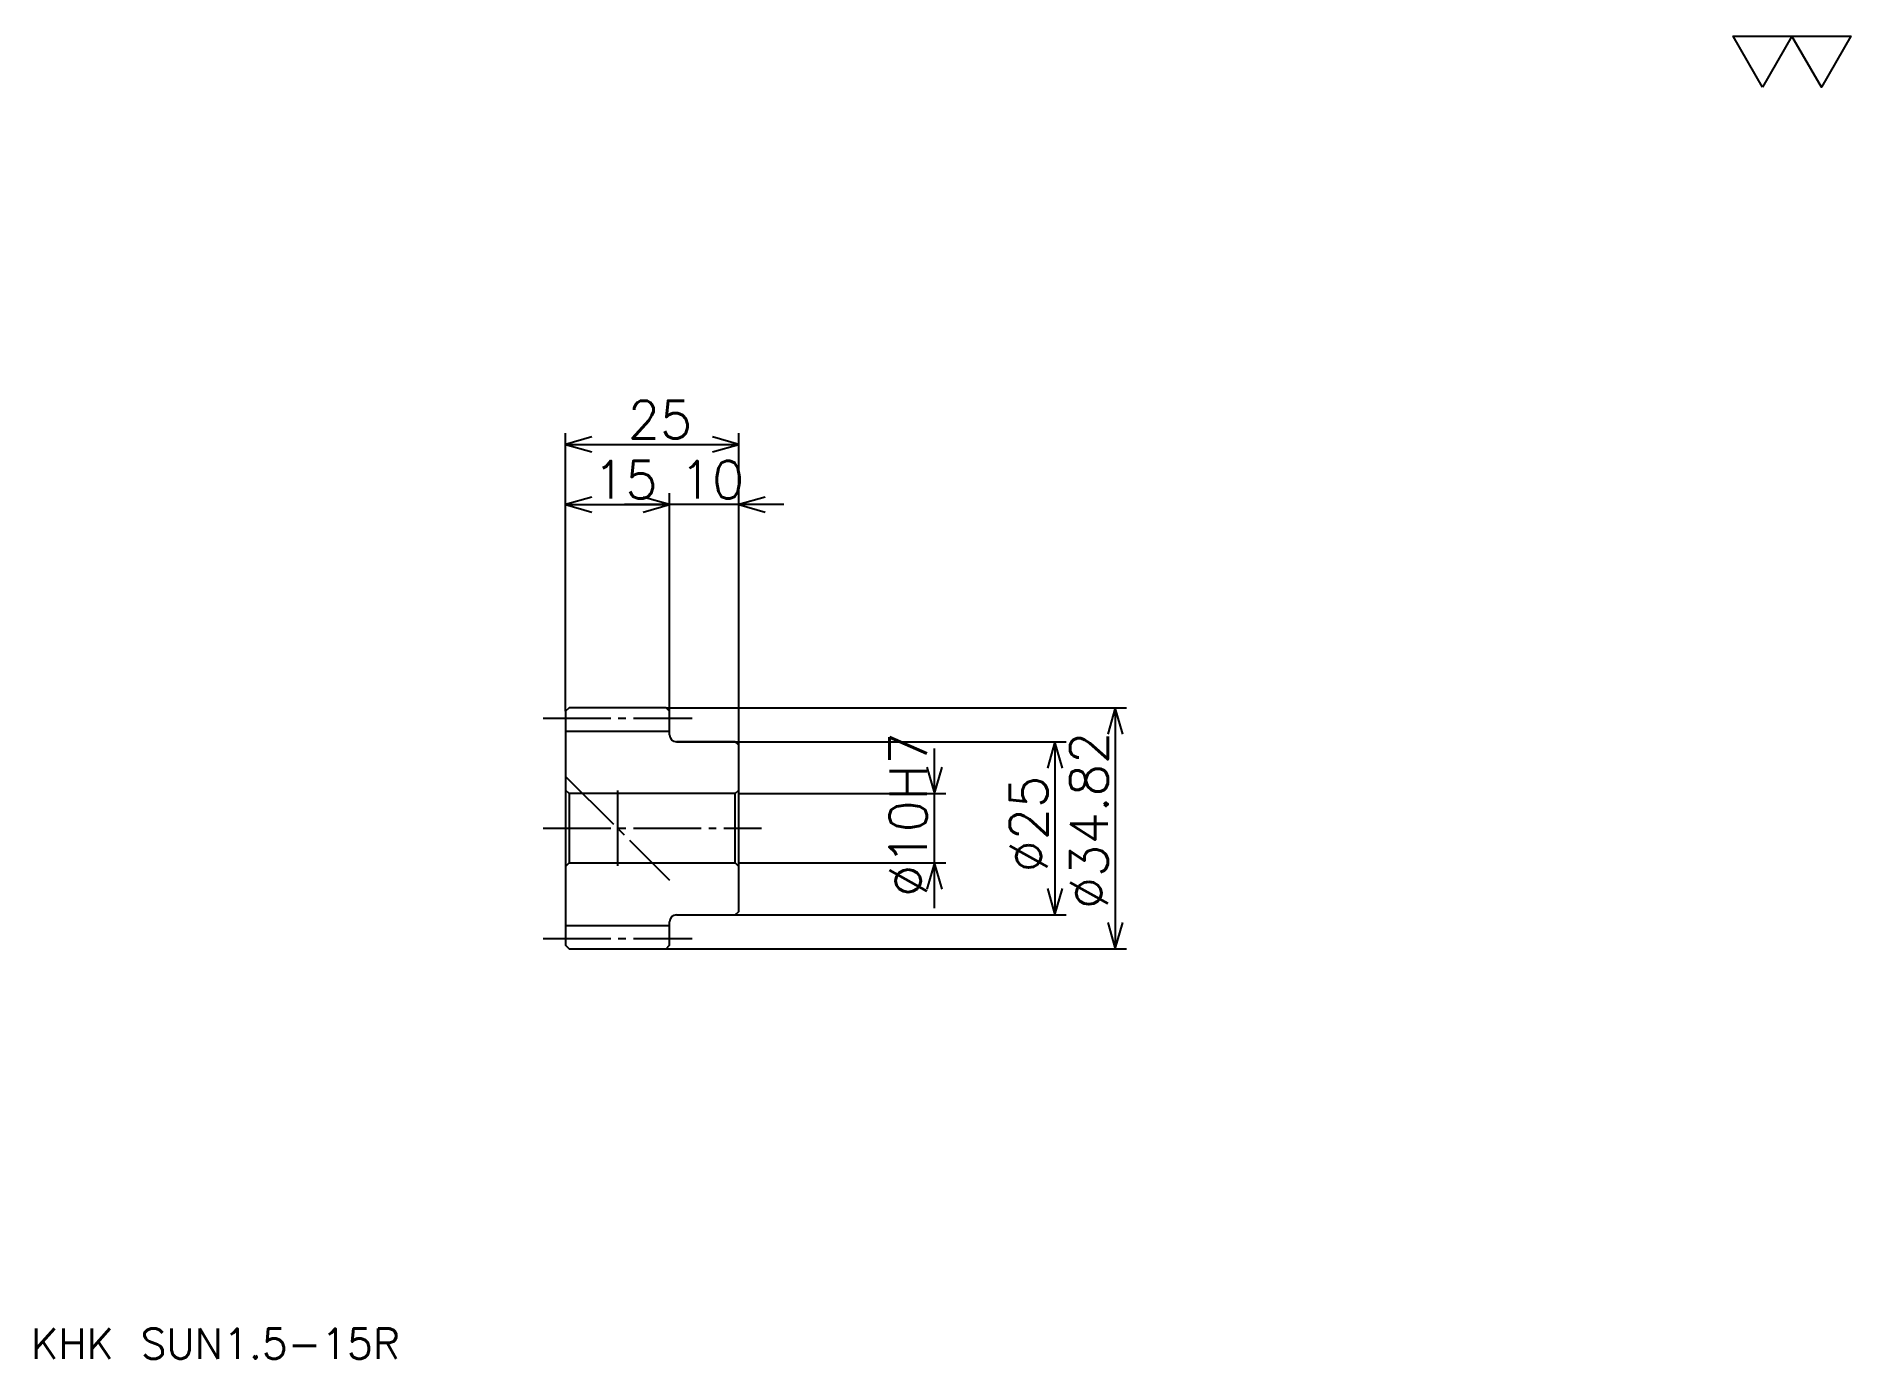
# Model space of a CAD drawing. Extents: x 12 to 274, y 12 to 203.
import ezdxf

# ---------------------------------------------------------------- set-up
doc = ezdxf.new("R2010")
doc.units = 0
doc.linetypes.add('DASHDOT', pattern=[13.04348, 9.782609, -1.086957, 1.086957, -1.086957])
doc.layers.get('0').update_dxf_attribs({"linetype": 'CONTINUOUS'})
doc.layers.add('DASHDOT', color=6, linetype='DASHDOT')
doc.styles.add('KANJI', font='TXT', dxfattribs={"bigfont": 'BIGFONT'})

msp = doc.modelspace()

# ---------------------------------------------------------------- linework, layer by layer
at = {"color": 5}
for p, q in [((88.043472, 105.996864), (88.043472, 145.670776)), ((113.043472, 105.996864), (113.043472, 145.670776)), ((88.043472, 144.040344), (113.043472, 144.040344)), ((103.043472, 105.996864), (103.043472, 136.975128)), ((88.043472, 135.344696), (103.043472, 135.344696)), ((119.565216, 135.344696), (96.521736, 135.344696)), ((88.043472, 105.496864), (88.043472, 105.996864)), ((102.543472, 105.996864), (113.043472, 105.996864)), ((103.043472, 105.496864), (103.043472, 105.996864)), ((113.043472, 105.996864), (169.021729, 105.996864)), ((113.043472, 100.58696), (113.043472, 105.996864)), ((167.391296, 105.996864), (167.391296, 71.177055)), ((104.043472, 101.08696), (113.043472, 101.08696)), ((113.043472, 101.08696), (160.32608, 101.08696)), ((141.304352, 77.065224), (141.304352, 100.108696)), ((158.695648, 101.08696), (158.695648, 76.08696)), ((113.043472, 93.58696), (142.934784, 93.58696)), ((113.043472, 83.58696), (142.934784, 83.58696)), ((104.043472, 76.08696), (113.043472, 76.08696)), ((113.043472, 76.08696), (160.32608, 76.08696)), ((102.543472, 71.177055), (113.043472, 71.177055)), ((113.043472, 71.177055), (169.021729, 71.177055))]:
    msp.add_line(p, q, dxfattribs=at)
at = {"color": 4}
for p, q in [((88.043472, 102.621864), (103.043472, 102.621864)), ((88.543472, 93.58696), (88.543472, 83.58696)), ((112.543472, 93.58696), (113.043472, 94.08696)), ((112.543472, 83.58696), (113.043472, 83.08696)), ((88.043472, 74.552055), (103.043472, 74.552055))]:
    msp.add_line(p, q, dxfattribs=at)
at = {"color": 7}
msp.add_line((95.543472, 94.021744), (95.543472, 83.152176), dxfattribs=at)
msp.add_lwpolyline([(260.869568, 195.652176), (256.630432, 203), (273.586975, 203), (269.347839, 195.652176), (265.108704, 203), (260.869568, 195.652176)], dxfattribs=at)
at = {"color": 5}
for points in [[(91.847816, 145.127304), (88.043472, 144.040344), (91.847816, 142.953384)], [(109.23912, 142.953384), (113.043472, 144.040344), (109.23912, 145.127304)], [(91.847816, 136.431641), (88.043472, 135.344696), (91.847816, 134.257736)], [(99.23912, 134.257736), (103.043472, 135.344696), (99.23912, 136.431641)], [(99.23912, 134.257736), (103.043472, 135.344696), (99.23912, 136.431641)], [(116.847824, 136.431641), (113.043472, 135.344696), (116.847824, 134.257736)], [(168.478256, 102.19252), (167.391296, 105.996864), (166.304337, 102.19252)], [(159.782608, 97.282608), (158.695648, 101.08696), (157.608688, 97.282608)], [(140.217392, 97.391312), (141.304352, 93.58696), (142.391296, 97.391312)], [(142.391296, 79.782608), (141.304352, 83.58696), (140.217392, 79.782608)], [(157.608688, 79.891312), (158.695648, 76.08696), (159.782608, 79.891312)], [(166.304337, 74.9814), (167.391296, 71.177055), (168.478256, 74.9814)]]:
    msp.add_lwpolyline(points, dxfattribs=at)
at = {"color": 4}
for points in [[(103.043472, 102.08696), (103.043472, 105.496864), (102.543472, 105.996864), (88.543472, 105.996864), (88.043472, 105.496864), (88.043472, 83.08696)], [(104.043472, 76.08696), (112.543472, 76.08696), (113.043472, 76.58696), (113.043472, 100.58696), (112.543472, 101.08696), (104.043472, 101.08696)], [(88.043472, 83.08696), (88.543472, 83.58696), (112.543472, 83.58696), (112.543472, 93.58696), (88.543472, 93.58696), (88.043472, 94.08696)], [(88.043472, 83.08696), (88.043472, 71.677055), (88.543472, 71.177055), (102.543472, 71.177055), (103.043472, 71.677055), (103.043472, 75.08696)]]:
    msp.add_lwpolyline(points, dxfattribs=at)
for centre, start, end in [((104.043472, 102.08696), 180, 270), ((104.043472, 75.08696), 90, 180)]:
    msp.add_arc(centre, 1, start, end, dxfattribs=at)
at = {"layer": 'DASHDOT', "color": 7}
for p, q in [((84.7826, 104.496864), (106.304344, 104.496864)), ((88.043472, 96.08696), (103.043472, 81.08696)), ((84.7826, 88.58696), (116.304344, 88.58696)), ((84.7826, 72.677055), (106.304344, 72.677055))]:
    msp.add_line(p, q, dxfattribs=at)

# ---------------------------------------------------------------- texts
at = {"color": 7, "style": 'KANJI'}
for s, height, p in [('25', 5.434783, (97.010864, 144.909912)), ('15', 5.434783, (92.010864, 136.214249)), ('10', 5.434783, (104.510864, 136.214249)), ('KHK SUN1.5-15R', 4.347826, (10.869565, 11.956522))]:
    msp.add_text(s, height=height, dxfattribs=at).set_placement(p)
for s, p in [('%%c10H7', (140.217392, 78.66848)), ('%%c34.82', (166.304337, 76.902176)), ('%%c25', (157.608688, 82.201088))]:
    msp.add_text(s, height=5.434783, rotation=90, dxfattribs=at).set_placement(p)

doc.saveas('drawing.dxf')
